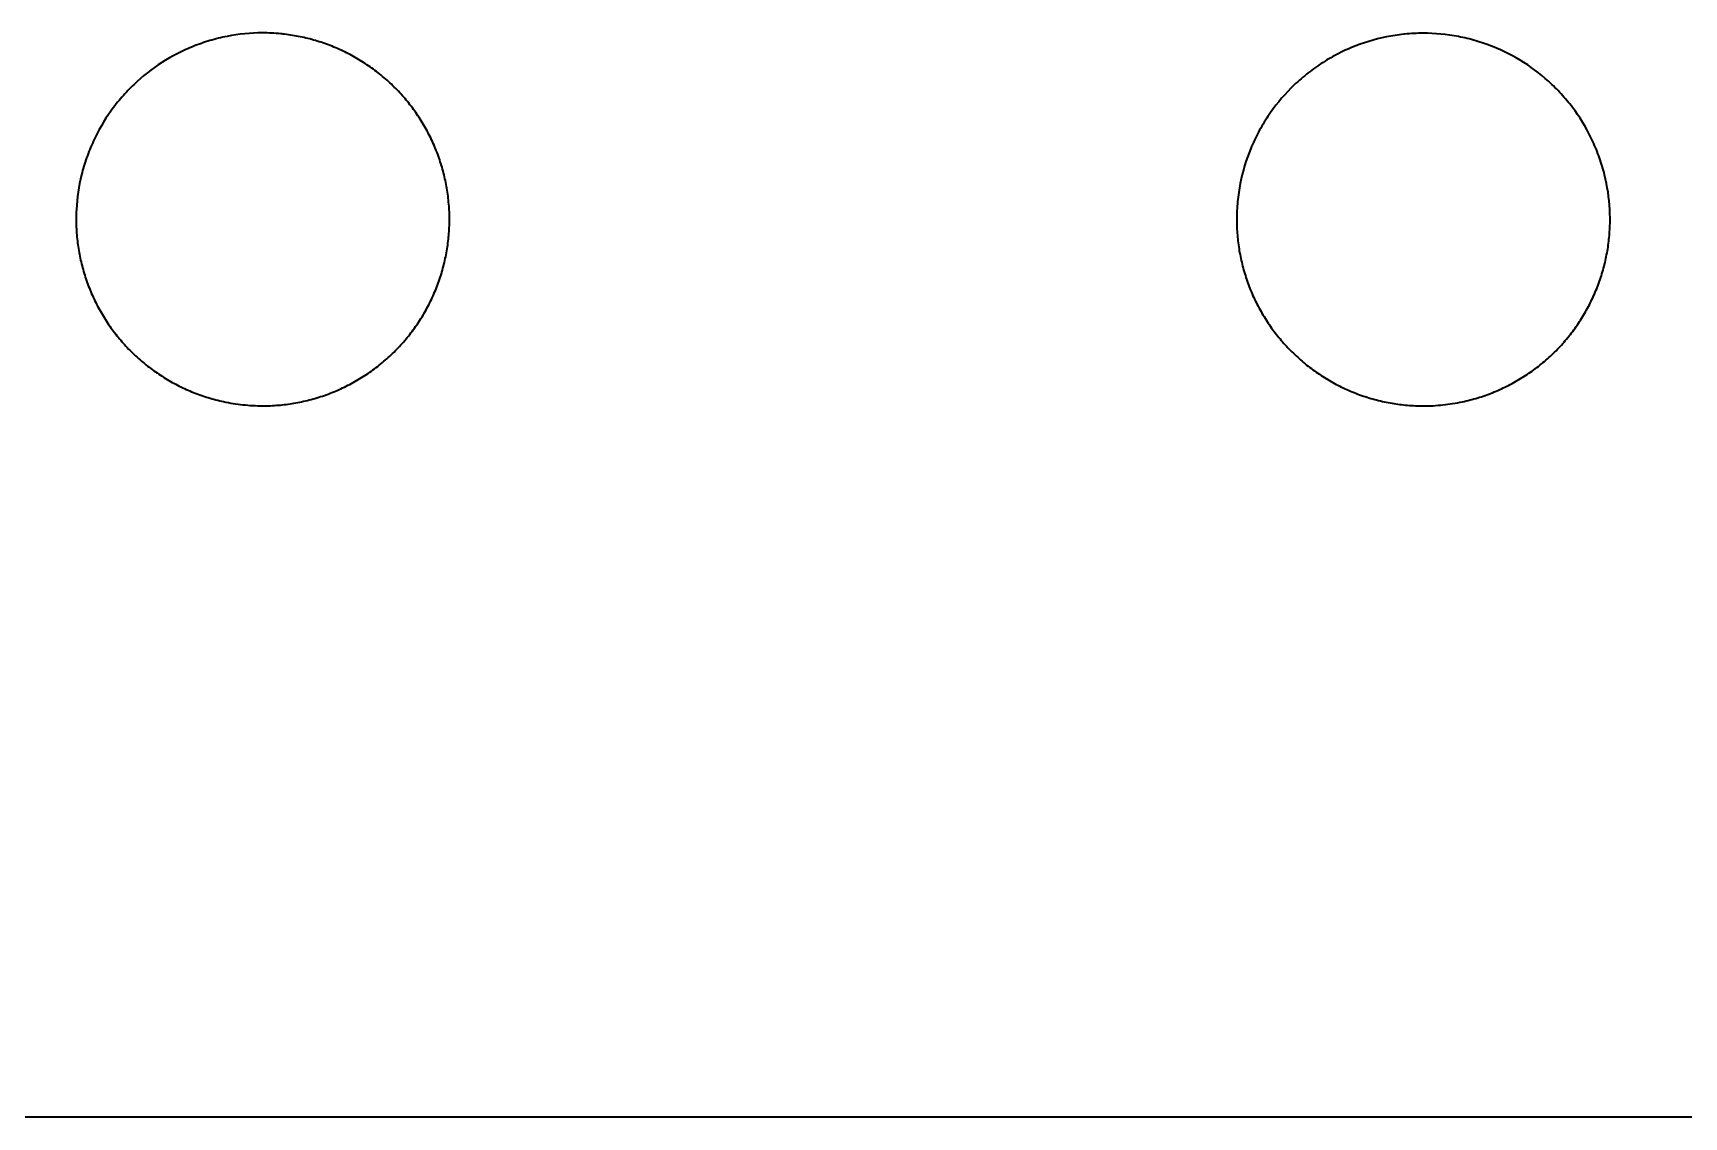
# Model space of a CAD drawing. Header units: millimetres. Extents: x 0 to 2526, y -1017 to 790.
# Drawn here: x 230.7 to 394.3, y -997.3 to -889.8 of the extents above; entities that cross this region are included whole.
import ezdxf

# ---------------------------------------------------------------- set-up
doc = ezdxf.new("R2010")
doc.units = ezdxf.units.MM
doc.layers.add('Blocks', color=7, linetype='Continuous')
doc.layers.add('Blocks$Inner', color=7, linetype='Continuous', lineweight=25, true_color=0x007f00)
doc.layers.add('Blocks$Outline', color=7, linetype='Continuous', lineweight=35, true_color=0xff3f3f)

# ---------------------------------------------------------------- blocks, each defined once
blk = doc.blocks.new('Balcony Dining Bench w Arm Top')
at = {"layer": 'Blocks$Inner'}
for p, q in [((540.08, -422.59), (540.09, -422.66)), ((558.55, -554.23), (558.62, -554.23))]:
    blk.add_line(p, q, dxfattribs=at)
for points, degree in [([(647.45, 458.89), (647.45, -75.69), (647.45, -610.26)], 2), ([(539.99, -420.76), (539.99, -421.37), (540.02, -421.98), (540.08, -422.59)], 3), ([(558.42, -554.23), (558.47, -554.23), (558.51, -554.23), (558.55, -554.23)], 3)]:
    blk.add_open_spline(points, degree=degree, dxfattribs=at)
for points, knots in [([(558.48, -402.22), (558.14, -402.22), (557.81, -402.23), (556.31, -402.31), (555.16, -402.48), (553.46, -402.9), (552.9, -403.07), (551.79, -403.46), (551.25, -403.68), (549.66, -404.42), (548.65, -405), (547.22, -406.03), (546.76, -406.4), (545.88, -407.17), (545.46, -407.57), (544.25, -408.84), (543.53, -409.76), (542.26, -411.75), (541.73, -412.79), (541.09, -414.42), (540.9, -414.97), (540.57, -416.1), (540.43, -416.67), (540.1, -418.41), (539.99, -419.58), (539.99, -420.76)], [85.283682, 85.283682, 85.283682, 85.283682, 86.276447, 86.276447, 89.793595, 89.793595, 91.55217, 91.55217, 93.310744, 93.310744, 96.827893, 96.827893, 98.586467, 98.586467, 100.345041, 100.345041, 103.86219, 103.86219, 107.379339, 107.379339, 109.137913, 109.137913, 110.896487, 110.896487, 114.413636, 114.413636, 114.413636, 114.413636]), ([(576.84, -418.78), (576.81, -418.46), (576.76, -418.14), (576.71, -417.82), (576.66, -417.5), (576.6, -417.17), (576.53, -416.86), (576.48, -416.61), (576.42, -416.35), (576.35, -416.09), (576.29, -415.84), (576.22, -415.59), (576.14, -415.34), (576.07, -415.09), (575.99, -414.85), (575.9, -414.6), (575.82, -414.36), (575.73, -414.12), (575.63, -413.88), (575.53, -413.63), (575.43, -413.4), (575.33, -413.16), (575.22, -412.92), (575.11, -412.69), (575, -412.46), (574.88, -412.22), (574.76, -411.99), (574.63, -411.77), (574.51, -411.54), (574.37, -411.31), (574.24, -411.09), (574.1, -410.87), (573.96, -410.64), (573.82, -410.42), (573.67, -410.21), (573.52, -409.99), (573.37, -409.79), (573.22, -409.58), (573.06, -409.37), (572.9, -409.17), (572.73, -408.97), (572.57, -408.77), (572.4, -408.57), (572.23, -408.38), (572.06, -408.18), (571.88, -408), (571.7, -407.81), (571.52, -407.62), (571.33, -407.44), (571.15, -407.26), (570.95, -407.08), (570.76, -406.91), (570.57, -406.74), (570.36, -406.57), (570.16, -406.4), (569.96, -406.24), (569.75, -406.07), (569.55, -405.92), (569.34, -405.76), (569.13, -405.61), (568.91, -405.46), (568.7, -405.32), (568.48, -405.17), (568.26, -405.04), (568.04, -404.9), (567.82, -404.77), (567.6, -404.64), (567.37, -404.51), (567.15, -404.39), (566.92, -404.27), (566.69, -404.15), (566.45, -404.04), (566.22, -403.93), (565.98, -403.82), (565.74, -403.71), (565.5, -403.62), (565.26, -403.52), (565.02, -403.42), (564.77, -403.33), (564.53, -403.24), (564.28, -403.16), (564.03, -403.08), (563.78, -403), (563.53, -402.93), (563.28, -402.86), (563.03, -402.79), (562.78, -402.73), (562.53, -402.67), (562.28, -402.62), (562.02, -402.57), (561.77, -402.52), (561.51, -402.47), (561.26, -402.43), (561, -402.4), (560.75, -402.36), (560.49, -402.33), (560.23, -402.31), (559.97, -402.28), (559.71, -402.26), (559.45, -402.25), (559.2, -402.23), (558.93, -402.23), (558.67, -402.22), (558.61, -402.22), (558.55, -402.22), (558.48, -402.22)], [58.157643, 58.157643, 58.157643, 58.157643, 59.131165, 59.131165, 59.131165, 60.106886, 60.106886, 60.106886, 60.892356, 60.892356, 60.892356, 61.673616, 61.673616, 61.673616, 62.452105, 62.452105, 62.452105, 63.229222, 63.229222, 63.229222, 64.006338, 64.006338, 64.006338, 64.78483, 64.78483, 64.78483, 65.566091, 65.566091, 65.566091, 66.351565, 66.351565, 66.351565, 67.137124, 67.137124, 67.137124, 67.91847, 67.91847, 67.91847, 68.697044, 68.697044, 68.697044, 69.474242, 69.474242, 69.474242, 70.251439, 70.251439, 70.251439, 71.030009, 71.030009, 71.030009, 71.811347, 71.811347, 71.811347, 72.596897, 72.596897, 72.596897, 73.382511, 73.382511, 73.382511, 74.16391, 74.16391, 74.16391, 74.942536, 74.942536, 74.942536, 75.719784, 75.719784, 75.719784, 76.497031, 76.497031, 76.497031, 77.27565, 77.27565, 77.27565, 78.057037, 78.057037, 78.057037, 78.842635, 78.842635, 78.842635, 79.628216, 79.628216, 79.628216, 80.409583, 80.409583, 80.409583, 81.188178, 81.188178, 81.188178, 81.965396, 81.965396, 81.965396, 82.742614, 82.742614, 82.742614, 83.521204, 83.521204, 83.521204, 84.302563, 84.302563, 84.302563, 85.088134, 85.088134, 85.088134, 85.283682, 85.283682, 85.283682, 85.283682]), ([(558.46, -439.22), (558.53, -439.22), (558.6, -439.22), (558.65, -439.22), (558.91, -439.22), (559.17, -439.21), (559.43, -439.2), (559.69, -439.18), (559.95, -439.16), (560.2, -439.14), (560.46, -439.11), (560.72, -439.08), (560.97, -439.05), (561.23, -439.01), (561.49, -438.97), (561.74, -438.93), (562, -438.88), (562.26, -438.83), (562.51, -438.77), (562.76, -438.71), (563.02, -438.65), (563.27, -438.58), (563.52, -438.52), (563.77, -438.44), (564.02, -438.36), (564.27, -438.29), (564.51, -438.2), (564.76, -438.11), (565, -438.03), (565.24, -437.93), (565.48, -437.84), (565.72, -437.74), (565.96, -437.63), (566.19, -437.53), (566.43, -437.42), (566.66, -437.3), (566.89, -437.19), (567.12, -437.07), (567.35, -436.94), (567.58, -436.81), (567.8, -436.69), (568.03, -436.55), (568.25, -436.41), (568.47, -436.28), (568.69, -436.13), (568.91, -435.98), (569.12, -435.84), (569.33, -435.68), (569.54, -435.53), (569.75, -435.37), (569.95, -435.21), (570.15, -435.05), (570.35, -434.89), (570.55, -434.72), (570.74, -434.55), (570.94, -434.37), (571.12, -434.2), (571.31, -434.02), (571.5, -433.84), (571.68, -433.65), (571.86, -433.46), (572.04, -433.28), (572.21, -433.08), (572.38, -432.89), (572.55, -432.69), (572.72, -432.49), (572.89, -432.29), (573.05, -432.08), (573.21, -431.87), (573.36, -431.66), (573.52, -431.45), (573.67, -431.24), (573.81, -431.02), (573.95, -430.81), (574.1, -430.59), (574.23, -430.37), (574.36, -430.15), (574.5, -429.92), (574.62, -429.7), (574.75, -429.47), (574.87, -429.24), (574.98, -429.01), (575.1, -428.78), (575.21, -428.54), (575.32, -428.31), (575.42, -428.07), (575.53, -427.83), (575.62, -427.59), (575.72, -427.35), (575.81, -427.1), (575.9, -426.85), (575.98, -426.61), (576.07, -426.35), (576.14, -426.11), (576.22, -425.86), (576.29, -425.6), (576.35, -425.35), (576.42, -425.1), (576.48, -424.85), (576.53, -424.6), (576.59, -424.34), (576.63, -424.09), (576.68, -423.83), (576.72, -423.58), (576.76, -423.32), (576.79, -423.07), (576.83, -422.81), (576.85, -422.55), (576.87, -422.29), (576.9, -422.03), (576.91, -421.77), (576.92, -421.51), (576.94, -421.25), (576.94, -420.99), (576.94, -420.73), (576.94, -420.41), (576.93, -420.07), (576.92, -419.75), (576.9, -419.43), (576.87, -419.1), (576.84, -418.78)], [27.141878, 27.141878, 27.141878, 27.141878, 27.336306, 27.336306, 27.336306, 28.113314, 28.113314, 28.113314, 28.890321, 28.890321, 28.890321, 29.668701, 29.668701, 29.668701, 30.449851, 30.449851, 30.449851, 31.235211, 31.235211, 31.235211, 32.020527, 32.020527, 32.020527, 32.801633, 32.801633, 32.801633, 33.579972, 33.579972, 33.579972, 34.356938, 34.356938, 34.356938, 35.133906, 35.133906, 35.133906, 35.91225, 35.91225, 35.91225, 36.693365, 36.693365, 36.693365, 37.478692, 37.478692, 37.478692, 38.263992, 38.263992, 38.263992, 39.045085, 39.045085, 39.045085, 39.823411, 39.823411, 39.823411, 40.600367, 40.600367, 40.600367, 41.377326, 41.377326, 41.377326, 42.155662, 42.155662, 42.155662, 42.936771, 42.936771, 42.936771, 43.722094, 43.722094, 43.722094, 44.507411, 44.507411, 44.507411, 45.28852, 45.28852, 45.28852, 46.066865, 46.066865, 46.066865, 46.843839, 46.843839, 46.843839, 47.620817, 47.620817, 47.620817, 48.399173, 48.399173, 48.399173, 49.180301, 49.180301, 49.180301, 49.965644, 49.965644, 49.965644, 50.750991, 50.750991, 50.750991, 51.532131, 51.532131, 51.532131, 52.310505, 52.310505, 52.310505, 53.087508, 53.087508, 53.087508, 53.864514, 53.864514, 53.864514, 54.642897, 54.642897, 54.642897, 55.424053, 55.424053, 55.424053, 56.209422, 56.209422, 56.209422, 57.185134, 57.185134, 57.185134, 58.157643, 58.157643, 58.157643, 58.157643]), ([(540.09, -422.66), (540.15, -423.24), (540.24, -423.82), (540.59, -425.57), (540.94, -426.72), (541.64, -428.4), (541.91, -428.96), (542.48, -430.02), (542.79, -430.54), (543.46, -431.54), (543.82, -432.02), (544.59, -432.95), (545, -433.41), (546.29, -434.7), (547.23, -435.46), (548.73, -436.46), (549.25, -436.77), (550.05, -437.2), (550.32, -437.33), (550.88, -437.59), (551.15, -437.72), (552.55, -438.29), (553.7, -438.64), (555.18, -438.93), (555.48, -438.98), (556.08, -439.07), (556.39, -439.11), (557.28, -439.19), (557.87, -439.22), (558.46, -439.22)], [0, 0, 0, 0, 1.743949, 1.743949, 5.378229, 5.378229, 7.195369, 7.195369, 9.012509, 9.012509, 10.829649, 10.829649, 12.646789, 12.646789, 16.281068, 16.281068, 18.098208, 18.098208, 19.006778, 19.006778, 19.915348, 19.915348, 23.549628, 23.549628, 24.458198, 24.458198, 25.366768, 25.366768, 27.141878, 27.141878, 27.141878, 27.141878]), ([(558.42, -517.23), (558.24, -517.23), (558.07, -517.24), (557.64, -517.25), (557.38, -517.26), (556.86, -517.3), (556.59, -517.33), (556.08, -517.38), (555.82, -517.42), (555.3, -517.5), (555.05, -517.55), (554.54, -517.65), (554.28, -517.71), (553.78, -517.83), (553.53, -517.9), (553.04, -518.04), (552.79, -518.12), (552.3, -518.29), (552.05, -518.38), (551.57, -518.56), (551.33, -518.66), (550.85, -518.87), (550.61, -518.98), (550.14, -519.21), (549.91, -519.33), (549.45, -519.57), (549.22, -519.7), (548.78, -519.97), (548.56, -520.11), (548.12, -520.39), (547.91, -520.53), (547.49, -520.84), (547.28, -520.99), (546.87, -521.31), (546.67, -521.47), (546.28, -521.81), (546.08, -521.98), (545.7, -522.34), (545.51, -522.52), (545.15, -522.89), (544.96, -523.08), (544.61, -523.47), (544.44, -523.66), (544.11, -524.06), (543.95, -524.26), (543.63, -524.67), (543.48, -524.88), (543.18, -525.31), (543.03, -525.52), (542.76, -525.96), (542.62, -526.18), (542.36, -526.63), (542.23, -526.86), (541.99, -527.31), (541.87, -527.55), (541.65, -528.02), (541.54, -528.27), (541.33, -528.74), (541.24, -528.99), (541.05, -529.47), (540.97, -529.72), (540.81, -530.21), (540.73, -530.46), (540.59, -530.95), (540.52, -531.2), (540.41, -531.71), (540.35, -531.96), (540.25, -532.47), (540.21, -532.73), (540.13, -533.24), (540.1, -533.51), (540.07, -533.76)], [58.196093, 58.196093, 58.196093, 58.196093, 58.716285, 58.716285, 59.496572, 59.496572, 60.276859, 60.276859, 61.057143, 61.057143, 61.837427, 61.837427, 62.617711, 62.617711, 63.397995, 63.397995, 64.178278, 64.178278, 64.958562, 64.958562, 65.738846, 65.738846, 66.51913, 66.51913, 67.299374, 67.299374, 68.079619, 68.079619, 68.859864, 68.859864, 69.640109, 69.640109, 70.420353, 70.420353, 71.200598, 71.200598, 71.980843, 71.980843, 72.761088, 72.761088, 73.541281, 73.541281, 74.321474, 74.321474, 75.101666, 75.101666, 75.881859, 75.881859, 76.662052, 76.662052, 77.442245, 77.442245, 78.222438, 78.222438, 79.002631, 79.002631, 79.782808, 79.782808, 80.562985, 80.562985, 81.343163, 81.343163, 82.12334, 82.12334, 82.903517, 82.903517, 83.683695, 83.683695, 84.463872, 84.463872, 85.244049, 85.244049, 85.244049, 85.244049]), ([(576.83, -537.7), (576.86, -537.38), (576.89, -537.05), (576.9, -536.73), (576.92, -536.41), (576.93, -536.08), (576.93, -535.76), (576.93, -535.5), (576.93, -535.23), (576.92, -534.97), (576.91, -534.71), (576.89, -534.45), (576.87, -534.19), (576.85, -533.93), (576.82, -533.67), (576.79, -533.42), (576.75, -533.16), (576.72, -532.9), (576.67, -532.65), (576.63, -532.39), (576.58, -532.14), (576.53, -531.89), (576.47, -531.63), (576.42, -531.38), (576.35, -531.13), (576.29, -530.88), (576.22, -530.62), (576.14, -530.38), (576.07, -530.13), (575.98, -529.87), (575.9, -529.63), (575.81, -529.39), (575.72, -529.13), (575.62, -528.89), (575.53, -528.65), (575.43, -528.41), (575.32, -528.18), (575.21, -527.94), (575.1, -527.7), (574.99, -527.47), (574.87, -527.24), (574.75, -527.01), (574.63, -526.78), (574.5, -526.56), (574.37, -526.33), (574.24, -526.11), (574.1, -525.89), (573.96, -525.67), (573.82, -525.46), (573.68, -525.24), (573.53, -525.03), (573.37, -524.82), (573.22, -524.61), (573.06, -524.39), (572.9, -524.19), (572.74, -523.99), (572.56, -523.78), (572.39, -523.59), (572.22, -523.39), (572.05, -523.2), (571.87, -523.01), (571.69, -522.82), (571.51, -522.64), (571.32, -522.46), (571.14, -522.28), (570.95, -522.1), (570.76, -521.93), (570.56, -521.76), (570.37, -521.59), (570.17, -521.42), (569.97, -521.26), (569.76, -521.1), (569.56, -520.94), (569.35, -520.79), (569.14, -520.63), (568.92, -520.49), (568.71, -520.34), (568.49, -520.19), (568.27, -520.06), (568.05, -519.92), (567.82, -519.78), (567.59, -519.65), (567.37, -519.53), (567.14, -519.4), (566.91, -519.28), (566.68, -519.16), (566.44, -519.05), (566.21, -518.94), (565.98, -518.83), (565.74, -518.73), (565.5, -518.63), (565.26, -518.53), (565.02, -518.44), (564.78, -518.35), (564.53, -518.26), (564.29, -518.18), (564.04, -518.1), (563.79, -518.02), (563.54, -517.95), (563.29, -517.88), (563.04, -517.81), (562.78, -517.75), (562.53, -517.69), (562.28, -517.63), (562.02, -517.58), (561.76, -517.53), (561.51, -517.49), (561.25, -517.44), (560.99, -517.41), (560.74, -517.37), (560.48, -517.34), (560.22, -517.32), (559.97, -517.29), (559.71, -517.27), (559.45, -517.26), (559.19, -517.25), (558.93, -517.24), (558.67, -517.23), (558.59, -517.23), (558.5, -517.23), (558.42, -517.23)], [27.115199, 27.115199, 27.115199, 27.115199, 28.088402, 28.088402, 28.088402, 29.064022, 29.064022, 29.064022, 29.849362, 29.849362, 29.849362, 30.630493, 30.630493, 30.630493, 31.408856, 31.408856, 31.408856, 32.185848, 32.185848, 32.185848, 32.96284, 32.96284, 32.96284, 33.741207, 33.741207, 33.741207, 34.522344, 34.522344, 34.522344, 35.307691, 35.307691, 35.307691, 36.093037, 36.093037, 36.093037, 36.874172, 36.874172, 36.874172, 37.652537, 37.652537, 37.652537, 38.429526, 38.429526, 38.429526, 39.206512, 39.206512, 39.206512, 39.984871, 39.984871, 39.984871, 40.765996, 40.765996, 40.765996, 41.551329, 41.551329, 41.551329, 42.336665, 42.336665, 42.336665, 43.117787, 43.117787, 43.117787, 43.896136, 43.896136, 43.896136, 44.673107, 44.673107, 44.673107, 45.450074, 45.450074, 45.450074, 46.22841, 46.22841, 46.22841, 47.009511, 47.009511, 47.009511, 47.794819, 47.794819, 47.794819, 48.580139, 48.580139, 48.580139, 49.361244, 49.361244, 49.361244, 50.139575, 50.139575, 50.139575, 50.916529, 50.916529, 50.916529, 51.693478, 51.693478, 51.693478, 52.471798, 52.471798, 52.471798, 53.252884, 53.252884, 53.252884, 54.038176, 54.038176, 54.038176, 54.823484, 54.823484, 54.823484, 55.604578, 55.604578, 55.604578, 56.382901, 56.382901, 56.382901, 57.159849, 57.159849, 57.159849, 57.936796, 57.936796, 57.936796, 58.196093, 58.196093, 58.196093, 58.196093]), ([(540.07, -533.76), (540.06, -533.82), (540.06, -533.88), (539.99, -534.55), (539.96, -535.16), (539.96, -535.77)], [85.244049, 85.244049, 85.244049, 85.244049, 85.424358, 85.424358, 87.255871, 87.255871, 87.255871, 87.255871]), ([(539.96, -535.77), (539.96, -536.95), (540.08, -538.12), (540.41, -539.85), (540.56, -540.42), (540.89, -541.54), (541.08, -542.09), (541.73, -543.71), (542.26, -544.75), (543.53, -546.73), (544.26, -547.65), (545.46, -548.91), (545.88, -549.31), (546.76, -550.08), (547.23, -550.45), (548.65, -551.47), (549.66, -552.05), (551.25, -552.78), (551.79, -553), (552.9, -553.39), (553.46, -553.56), (555.16, -553.98), (556.31, -554.15), (557.79, -554.22), (558.11, -554.23), (558.42, -554.23)], [87.255871, 87.255871, 87.255871, 87.255871, 90.766041, 90.766041, 92.521126, 92.521126, 94.276211, 94.276211, 97.786382, 97.786382, 101.296552, 101.296552, 103.051637, 103.051637, 104.806722, 104.806722, 108.316892, 108.316892, 110.071977, 110.071977, 111.827062, 111.827062, 115.337233, 115.337233, 116.281916, 116.281916, 116.281916, 116.281916]), ([(558.62, -554.23), (558.88, -554.23), (559.14, -554.22), (559.4, -554.21), (559.66, -554.19), (559.92, -554.18), (560.18, -554.15), (560.44, -554.13), (560.7, -554.1), (560.95, -554.06), (561.21, -554.03), (561.46, -553.99), (561.72, -553.94), (561.97, -553.89), (562.23, -553.84), (562.48, -553.79), (562.73, -553.73), (562.98, -553.67), (563.23, -553.6), (563.48, -553.53), (563.74, -553.46), (563.98, -553.38), (564.23, -553.31), (564.48, -553.22), (564.73, -553.13), (564.97, -553.04), (565.22, -552.95), (565.46, -552.85), (565.7, -552.75), (565.94, -552.65), (566.17, -552.54), (566.41, -552.43), (566.64, -552.32), (566.87, -552.2), (567.1, -552.08), (567.33, -551.96), (567.56, -551.83), (567.78, -551.7), (568, -551.57), (568.22, -551.43), (568.44, -551.3), (568.66, -551.15), (568.87, -551.01), (569.09, -550.86), (569.3, -550.71), (569.51, -550.55), (569.72, -550.4), (569.93, -550.23), (570.13, -550.07), (570.33, -549.91), (570.53, -549.73), (570.72, -549.56), (570.92, -549.39), (571.11, -549.21), (571.3, -549.03), (571.48, -548.85), (571.67, -548.67), (571.84, -548.48), (572.02, -548.29), (572.2, -548.1), (572.37, -547.9), (572.54, -547.71), (572.7, -547.51), (572.86, -547.31), (573.03, -547.11), (573.19, -546.9), (573.34, -546.69), (573.49, -546.48), (573.64, -546.27), (573.79, -546.05), (573.93, -545.84), (574.08, -545.61), (574.21, -545.39), (574.35, -545.17), (574.48, -544.94), (574.61, -544.71), (574.73, -544.49), (574.85, -544.25), (574.97, -544.02), (575.09, -543.79), (575.2, -543.56), (575.3, -543.32), (575.41, -543.08), (575.51, -542.85), (575.61, -542.61), (575.7, -542.37), (575.8, -542.12), (575.88, -541.88), (575.97, -541.63), (576.05, -541.39), (576.12, -541.14), (576.2, -540.89), (576.27, -540.64), (576.34, -540.39), (576.4, -540.14), (576.46, -539.88), (576.52, -539.62), (576.59, -539.31), (576.65, -538.98), (576.7, -538.67), (576.75, -538.35), (576.79, -538.02), (576.83, -537.7)], [0.19547, 0.19547, 0.19547, 0.19547, 0.980668, 0.980668, 0.980668, 1.761657, 1.761657, 1.761657, 2.539878, 2.539878, 2.539878, 3.316728, 3.316728, 3.316728, 4.093579, 4.093579, 4.093579, 4.871806, 4.871806, 4.871806, 5.652804, 5.652804, 5.652804, 6.438015, 6.438015, 6.438015, 7.223227, 7.223227, 7.223227, 8.004233, 8.004233, 8.004233, 8.782471, 8.782471, 8.782471, 9.55934, 9.55934, 9.55934, 10.336211, 10.336211, 10.336211, 11.11446, 11.11446, 11.11446, 11.895481, 11.895481, 11.895481, 12.680717, 12.680717, 12.680717, 13.465959, 13.465959, 13.465959, 14.246996, 14.246996, 14.246996, 15.025268, 15.025268, 15.025268, 15.80217, 15.80217, 15.80217, 16.579077, 16.579077, 16.579077, 17.357361, 17.357361, 17.357361, 18.13842, 18.13842, 18.13842, 18.923693, 18.923693, 18.923693, 19.708974, 19.708974, 19.708974, 20.490049, 20.490049, 20.490049, 21.268359, 21.268359, 21.268359, 22.0453, 22.0453, 22.0453, 22.822245, 22.822245, 22.822245, 23.600569, 23.600569, 23.600569, 24.381665, 24.381665, 24.381665, 25.166977, 25.166977, 25.166977, 26.142581, 26.142581, 26.142581, 27.115199, 27.115199, 27.115199, 27.115199])]:
    blk.add_open_spline(points, degree=3, knots=knots, dxfattribs=at)
at = {"layer": 'Blocks$Outline'}
blk.add_lwpolyline([(647.45, -588.27), (647.45, 436.9)], dxfattribs=at)
for points, knots in [([(540.09, -422.66), (540.09, -422.63), (540.08, -422.61), (540.08, -422.59), (540.02, -421.98), (539.99, -421.37), (539.99, -420.76), (539.99, -419.58), (540.1, -418.41), (540.43, -416.67), (540.57, -416.1), (540.9, -414.97), (541.09, -414.42), (541.73, -412.79), (542.26, -411.75), (543.53, -409.76), (544.25, -408.84), (545.46, -407.57), (545.88, -407.17), (546.76, -406.4), (547.22, -406.03), (548.65, -405), (549.66, -404.42), (551.25, -403.68), (551.79, -403.46), (552.9, -403.07), (553.46, -402.9), (555.16, -402.48), (556.31, -402.31), (557.81, -402.23), (558.14, -402.22), (558.48, -402.22), (558.55, -402.22), (558.61, -402.22), (558.67, -402.22), (558.93, -402.23), (559.2, -402.23), (559.45, -402.25), (559.71, -402.26), (559.97, -402.28), (560.23, -402.31), (560.49, -402.33), (560.75, -402.36), (561, -402.4), (561.26, -402.43), (561.51, -402.47), (561.77, -402.52), (562.02, -402.57), (562.28, -402.62), (562.53, -402.67), (562.78, -402.73), (563.03, -402.79), (563.28, -402.86), (563.53, -402.93), (563.78, -403), (564.03, -403.08), (564.28, -403.16), (564.53, -403.24), (564.77, -403.33), (565.02, -403.42), (565.26, -403.52), (565.5, -403.62), (565.74, -403.71), (565.98, -403.82), (566.22, -403.93), (566.45, -404.04), (566.69, -404.15), (566.92, -404.27), (567.15, -404.39), (567.37, -404.51), (567.6, -404.64), (567.82, -404.77), (568.04, -404.9), (568.26, -405.04), (568.48, -405.17), (568.7, -405.32), (568.91, -405.46), (569.13, -405.61), (569.34, -405.76), (569.55, -405.92), (569.75, -406.07), (569.96, -406.24), (570.16, -406.4), (570.36, -406.57), (570.57, -406.74), (570.76, -406.91), (570.95, -407.08), (571.15, -407.26), (571.33, -407.44), (571.52, -407.62), (571.7, -407.81), (571.88, -408), (572.06, -408.18), (572.23, -408.38), (572.4, -408.57), (572.57, -408.77), (572.73, -408.97), (572.9, -409.17), (573.06, -409.37), (573.22, -409.58), (573.37, -409.79), (573.52, -409.99), (573.67, -410.21), (573.82, -410.42), (573.96, -410.64), (574.1, -410.87), (574.24, -411.09), (574.37, -411.31), (574.51, -411.54), (574.63, -411.77), (574.76, -411.99), (574.88, -412.22), (575, -412.46), (575.11, -412.69), (575.22, -412.92), (575.33, -413.16), (575.43, -413.4), (575.53, -413.63), (575.63, -413.88), (575.73, -414.12), (575.82, -414.36), (575.9, -414.6), (575.99, -414.85), (576.07, -415.09), (576.14, -415.34), (576.22, -415.59), (576.29, -415.84), (576.35, -416.09), (576.42, -416.35), (576.48, -416.61), (576.53, -416.86), (576.6, -417.17), (576.66, -417.5), (576.71, -417.82), (576.76, -418.14), (576.81, -418.46), (576.84, -418.78), (576.87, -419.1), (576.9, -419.43), (576.92, -419.75), (576.93, -420.07), (576.94, -420.41), (576.94, -420.73), (576.94, -420.99), (576.94, -421.25), (576.92, -421.51), (576.91, -421.77), (576.9, -422.03), (576.87, -422.29), (576.85, -422.55), (576.83, -422.81), (576.79, -423.07), (576.76, -423.32), (576.72, -423.58), (576.68, -423.83), (576.63, -424.09), (576.59, -424.34), (576.53, -424.6), (576.48, -424.85), (576.42, -425.1), (576.35, -425.35), (576.29, -425.6), (576.22, -425.86), (576.14, -426.11), (576.07, -426.35), (575.98, -426.61), (575.9, -426.85), (575.81, -427.1), (575.72, -427.35), (575.62, -427.59), (575.53, -427.83), (575.42, -428.07), (575.32, -428.31), (575.21, -428.54), (575.1, -428.78), (574.98, -429.01), (574.87, -429.24), (574.75, -429.47), (574.62, -429.7), (574.5, -429.92), (574.36, -430.15), (574.23, -430.37), (574.1, -430.59), (573.95, -430.81), (573.81, -431.02), (573.67, -431.24), (573.52, -431.45), (573.36, -431.66), (573.21, -431.87), (573.05, -432.08), (572.89, -432.29), (572.72, -432.49), (572.55, -432.69), (572.38, -432.89), (572.21, -433.08), (572.04, -433.28), (571.86, -433.46), (571.68, -433.65), (571.5, -433.84), (571.31, -434.02), (571.12, -434.2), (570.94, -434.37), (570.74, -434.55), (570.55, -434.72), (570.35, -434.89), (570.15, -435.05), (569.95, -435.21), (569.75, -435.37), (569.54, -435.53), (569.33, -435.68), (569.12, -435.84), (568.91, -435.98), (568.69, -436.13), (568.47, -436.28), (568.25, -436.41), (568.03, -436.55), (567.8, -436.69), (567.58, -436.81), (567.35, -436.94), (567.12, -437.07), (566.89, -437.19), (566.66, -437.3), (566.43, -437.42), (566.19, -437.53), (565.96, -437.63), (565.72, -437.74), (565.48, -437.84), (565.24, -437.93), (565, -438.03), (564.76, -438.11), (564.51, -438.2), (564.27, -438.29), (564.02, -438.36), (563.77, -438.44), (563.52, -438.52), (563.27, -438.58), (563.02, -438.65), (562.76, -438.71), (562.51, -438.77), (562.26, -438.83), (562, -438.88), (561.74, -438.93), (561.49, -438.97), (561.23, -439.01), (560.97, -439.05), (560.72, -439.08), (560.46, -439.11), (560.2, -439.14), (559.95, -439.16), (559.69, -439.18), (559.43, -439.2), (559.17, -439.21), (558.91, -439.22), (558.65, -439.22), (558.6, -439.22), (558.53, -439.22), (558.46, -439.22), (557.87, -439.22), (557.28, -439.19), (556.39, -439.11), (556.08, -439.07), (555.48, -438.98), (555.18, -438.93), (553.7, -438.64), (552.55, -438.29), (551.15, -437.72), (550.88, -437.59), (550.32, -437.33), (550.05, -437.2), (549.25, -436.77), (548.73, -436.46), (547.23, -435.46), (546.29, -434.7), (545, -433.41), (544.59, -432.95), (543.82, -432.02), (543.46, -431.54), (542.79, -430.54), (542.48, -430.02), (541.91, -428.96), (541.64, -428.4), (540.94, -426.72), (540.59, -425.57), (540.24, -423.82), (540.15, -423.24), (540.09, -422.66)], [-116.319402, -116.319402, -116.319402, -116.319402, -116.245618, -116.245618, -116.245618, -114.413636, -114.413636, -114.413636, -110.896487, -110.896487, -109.137913, -109.137913, -107.379339, -107.379339, -103.86219, -103.86219, -100.345041, -100.345041, -98.586467, -98.586467, -96.827893, -96.827893, -93.310744, -93.310744, -91.55217, -91.55217, -89.793595, -89.793595, -86.276447, -86.276447, -85.283682, -85.283682, -85.283682, -85.088134, -85.088134, -85.088134, -84.302563, -84.302563, -84.302563, -83.521204, -83.521204, -83.521204, -82.742614, -82.742614, -82.742614, -81.965396, -81.965396, -81.965396, -81.188178, -81.188178, -81.188178, -80.409583, -80.409583, -80.409583, -79.628216, -79.628216, -79.628216, -78.842635, -78.842635, -78.842635, -78.057037, -78.057037, -78.057037, -77.27565, -77.27565, -77.27565, -76.497031, -76.497031, -76.497031, -75.719784, -75.719784, -75.719784, -74.942536, -74.942536, -74.942536, -74.16391, -74.16391, -74.16391, -73.382511, -73.382511, -73.382511, -72.596897, -72.596897, -72.596897, -71.811347, -71.811347, -71.811347, -71.030009, -71.030009, -71.030009, -70.251439, -70.251439, -70.251439, -69.474242, -69.474242, -69.474242, -68.697044, -68.697044, -68.697044, -67.91847, -67.91847, -67.91847, -67.137124, -67.137124, -67.137124, -66.351565, -66.351565, -66.351565, -65.566091, -65.566091, -65.566091, -64.78483, -64.78483, -64.78483, -64.006338, -64.006338, -64.006338, -63.229222, -63.229222, -63.229222, -62.452105, -62.452105, -62.452105, -61.673616, -61.673616, -61.673616, -60.892356, -60.892356, -60.892356, -60.106886, -60.106886, -60.106886, -59.131165, -59.131165, -59.131165, -58.157643, -58.157643, -58.157643, -57.185134, -57.185134, -57.185134, -56.209422, -56.209422, -56.209422, -55.424053, -55.424053, -55.424053, -54.642897, -54.642897, -54.642897, -53.864514, -53.864514, -53.864514, -53.087508, -53.087508, -53.087508, -52.310505, -52.310505, -52.310505, -51.532131, -51.532131, -51.532131, -50.750991, -50.750991, -50.750991, -49.965644, -49.965644, -49.965644, -49.180301, -49.180301, -49.180301, -48.399173, -48.399173, -48.399173, -47.620817, -47.620817, -47.620817, -46.843839, -46.843839, -46.843839, -46.066865, -46.066865, -46.066865, -45.28852, -45.28852, -45.28852, -44.507411, -44.507411, -44.507411, -43.722094, -43.722094, -43.722094, -42.936771, -42.936771, -42.936771, -42.155662, -42.155662, -42.155662, -41.377326, -41.377326, -41.377326, -40.600367, -40.600367, -40.600367, -39.823411, -39.823411, -39.823411, -39.045085, -39.045085, -39.045085, -38.263992, -38.263992, -38.263992, -37.478692, -37.478692, -37.478692, -36.693365, -36.693365, -36.693365, -35.91225, -35.91225, -35.91225, -35.133906, -35.133906, -35.133906, -34.356938, -34.356938, -34.356938, -33.579972, -33.579972, -33.579972, -32.801633, -32.801633, -32.801633, -32.020527, -32.020527, -32.020527, -31.235211, -31.235211, -31.235211, -30.449851, -30.449851, -30.449851, -29.668701, -29.668701, -29.668701, -28.890321, -28.890321, -28.890321, -28.113314, -28.113314, -28.113314, -27.336306, -27.336306, -27.336306, -27.141878, -27.141878, -27.141878, -25.366768, -25.366768, -24.458198, -24.458198, -23.549628, -23.549628, -19.915348, -19.915348, -19.006778, -19.006778, -18.098208, -18.098208, -16.281068, -16.281068, -12.646789, -12.646789, -10.829649, -10.829649, -9.012509, -9.012509, -7.195369, -7.195369, -5.378229, -5.378229, -1.743949, -1.743949, 0, 0, 0, 0]), ([(558.62, -554.23), (558.6, -554.23), (558.58, -554.23), (558.55, -554.23), (558.51, -554.23), (558.47, -554.23), (558.42, -554.23), (558.11, -554.23), (557.79, -554.22), (556.31, -554.15), (555.16, -553.98), (553.46, -553.56), (552.9, -553.39), (551.79, -553), (551.25, -552.78), (549.66, -552.05), (548.65, -551.47), (547.23, -550.45), (546.76, -550.08), (545.88, -549.31), (545.46, -548.91), (544.26, -547.65), (543.53, -546.73), (542.26, -544.75), (541.73, -543.71), (541.08, -542.09), (540.89, -541.54), (540.56, -540.42), (540.41, -539.85), (540.08, -538.12), (539.96, -536.95), (539.96, -535.77), (539.96, -535.16), (539.99, -534.55), (540.06, -533.88), (540.06, -533.82), (540.07, -533.76), (540.1, -533.51), (540.13, -533.24), (540.21, -532.73), (540.25, -532.47), (540.35, -531.96), (540.41, -531.71), (540.52, -531.2), (540.59, -530.95), (540.73, -530.46), (540.81, -530.21), (540.97, -529.72), (541.05, -529.47), (541.24, -528.99), (541.33, -528.74), (541.54, -528.27), (541.65, -528.02), (541.87, -527.55), (541.99, -527.31), (542.23, -526.86), (542.36, -526.63), (542.62, -526.18), (542.76, -525.96), (543.03, -525.52), (543.18, -525.31), (543.48, -524.88), (543.63, -524.67), (543.95, -524.26), (544.11, -524.06), (544.44, -523.66), (544.61, -523.47), (544.96, -523.08), (545.15, -522.89), (545.51, -522.52), (545.7, -522.34), (546.08, -521.98), (546.28, -521.81), (546.67, -521.47), (546.87, -521.31), (547.28, -520.99), (547.49, -520.84), (547.91, -520.53), (548.12, -520.39), (548.56, -520.11), (548.78, -519.97), (549.22, -519.7), (549.45, -519.57), (549.91, -519.33), (550.14, -519.21), (550.61, -518.98), (550.85, -518.87), (551.33, -518.66), (551.57, -518.56), (552.05, -518.38), (552.3, -518.29), (552.79, -518.12), (553.04, -518.04), (553.53, -517.9), (553.78, -517.83), (554.28, -517.71), (554.54, -517.65), (555.05, -517.55), (555.3, -517.5), (555.82, -517.42), (556.08, -517.38), (556.59, -517.33), (556.86, -517.3), (557.38, -517.26), (557.64, -517.25), (558.07, -517.24), (558.24, -517.23), (558.42, -517.23), (558.5, -517.23), (558.59, -517.23), (558.67, -517.23), (558.93, -517.24), (559.19, -517.25), (559.45, -517.26), (559.71, -517.27), (559.97, -517.29), (560.22, -517.32), (560.48, -517.34), (560.74, -517.37), (560.99, -517.41), (561.25, -517.44), (561.51, -517.49), (561.76, -517.53), (562.02, -517.58), (562.28, -517.63), (562.53, -517.69), (562.78, -517.75), (563.04, -517.81), (563.29, -517.88), (563.54, -517.95), (563.79, -518.02), (564.04, -518.1), (564.29, -518.18), (564.53, -518.26), (564.78, -518.35), (565.02, -518.44), (565.26, -518.53), (565.5, -518.63), (565.74, -518.73), (565.98, -518.83), (566.21, -518.94), (566.44, -519.05), (566.68, -519.16), (566.91, -519.28), (567.14, -519.4), (567.37, -519.53), (567.59, -519.65), (567.82, -519.78), (568.05, -519.92), (568.27, -520.06), (568.49, -520.19), (568.71, -520.34), (568.92, -520.49), (569.14, -520.63), (569.35, -520.79), (569.56, -520.94), (569.76, -521.1), (569.97, -521.26), (570.17, -521.42), (570.37, -521.59), (570.56, -521.76), (570.76, -521.93), (570.95, -522.1), (571.14, -522.28), (571.32, -522.46), (571.51, -522.64), (571.69, -522.82), (571.87, -523.01), (572.05, -523.2), (572.22, -523.39), (572.39, -523.59), (572.56, -523.78), (572.74, -523.99), (572.9, -524.19), (573.06, -524.39), (573.22, -524.61), (573.37, -524.82), (573.53, -525.03), (573.68, -525.24), (573.82, -525.46), (573.96, -525.67), (574.1, -525.89), (574.24, -526.11), (574.37, -526.33), (574.5, -526.56), (574.63, -526.78), (574.75, -527.01), (574.87, -527.24), (574.99, -527.47), (575.1, -527.7), (575.21, -527.94), (575.32, -528.18), (575.43, -528.41), (575.53, -528.65), (575.62, -528.89), (575.72, -529.13), (575.81, -529.39), (575.9, -529.63), (575.98, -529.87), (576.07, -530.13), (576.14, -530.38), (576.22, -530.62), (576.29, -530.88), (576.35, -531.13), (576.42, -531.38), (576.47, -531.63), (576.53, -531.89), (576.58, -532.14), (576.63, -532.39), (576.67, -532.65), (576.72, -532.9), (576.75, -533.16), (576.79, -533.42), (576.82, -533.67), (576.85, -533.93), (576.87, -534.19), (576.89, -534.45), (576.91, -534.71), (576.92, -534.97), (576.93, -535.23), (576.93, -535.5), (576.93, -535.76), (576.93, -536.08), (576.92, -536.41), (576.9, -536.73), (576.89, -537.05), (576.86, -537.38), (576.83, -537.7), (576.79, -538.02), (576.75, -538.35), (576.7, -538.67), (576.65, -538.98), (576.59, -539.31), (576.52, -539.62), (576.46, -539.88), (576.4, -540.14), (576.34, -540.39), (576.27, -540.64), (576.2, -540.89), (576.12, -541.14), (576.05, -541.39), (575.97, -541.63), (575.88, -541.88), (575.8, -542.12), (575.7, -542.37), (575.61, -542.61), (575.51, -542.85), (575.41, -543.08), (575.3, -543.32), (575.2, -543.56), (575.09, -543.79), (574.97, -544.02), (574.85, -544.25), (574.73, -544.49), (574.61, -544.71), (574.48, -544.94), (574.35, -545.17), (574.21, -545.39), (574.08, -545.61), (573.93, -545.84), (573.79, -546.05), (573.64, -546.27), (573.49, -546.48), (573.34, -546.69), (573.19, -546.9), (573.03, -547.11), (572.86, -547.31), (572.7, -547.51), (572.54, -547.71), (572.37, -547.9), (572.2, -548.1), (572.02, -548.29), (571.84, -548.48), (571.67, -548.67), (571.48, -548.85), (571.3, -549.03), (571.11, -549.21), (570.92, -549.39), (570.72, -549.56), (570.53, -549.73), (570.33, -549.91), (570.13, -550.07), (569.93, -550.23), (569.72, -550.4), (569.51, -550.55), (569.3, -550.71), (569.09, -550.86), (568.87, -551.01), (568.66, -551.15), (568.44, -551.3), (568.22, -551.43), (568, -551.57), (567.78, -551.7), (567.56, -551.83), (567.33, -551.96), (567.1, -552.08), (566.87, -552.2), (566.64, -552.32), (566.41, -552.43), (566.17, -552.54), (565.94, -552.65), (565.7, -552.75), (565.46, -552.85), (565.22, -552.95), (564.97, -553.04), (564.73, -553.13), (564.48, -553.22), (564.23, -553.31), (563.98, -553.38), (563.74, -553.46), (563.48, -553.53), (563.23, -553.6), (562.98, -553.67), (562.73, -553.73), (562.48, -553.79), (562.23, -553.84), (561.97, -553.89), (561.72, -553.94), (561.46, -553.99), (561.21, -554.03), (560.95, -554.06), (560.7, -554.1), (560.44, -554.13), (560.18, -554.15), (559.92, -554.18), (559.66, -554.19), (559.4, -554.21), (559.14, -554.22), (558.88, -554.23), (558.62, -554.23)], [-116.476572, -116.476572, -116.476572, -116.476572, -116.41182, -116.41182, -116.41182, -116.281916, -116.281916, -116.281916, -115.337233, -115.337233, -111.827062, -111.827062, -110.071977, -110.071977, -108.316892, -108.316892, -104.806722, -104.806722, -103.051637, -103.051637, -101.296552, -101.296552, -97.786382, -97.786382, -94.276211, -94.276211, -92.521126, -92.521126, -90.766041, -90.766041, -87.255871, -87.255871, -87.255871, -85.424358, -85.424358, -85.244049, -85.244049, -85.244049, -84.463872, -84.463872, -83.683695, -83.683695, -82.903517, -82.903517, -82.12334, -82.12334, -81.343163, -81.343163, -80.562985, -80.562985, -79.782808, -79.782808, -79.002631, -79.002631, -78.222438, -78.222438, -77.442245, -77.442245, -76.662052, -76.662052, -75.881859, -75.881859, -75.101666, -75.101666, -74.321474, -74.321474, -73.541281, -73.541281, -72.761088, -72.761088, -71.980843, -71.980843, -71.200598, -71.200598, -70.420353, -70.420353, -69.640109, -69.640109, -68.859864, -68.859864, -68.079619, -68.079619, -67.299374, -67.299374, -66.51913, -66.51913, -65.738846, -65.738846, -64.958562, -64.958562, -64.178278, -64.178278, -63.397995, -63.397995, -62.617711, -62.617711, -61.837427, -61.837427, -61.057143, -61.057143, -60.276859, -60.276859, -59.496572, -59.496572, -58.716285, -58.716285, -58.196093, -58.196093, -58.196093, -57.936796, -57.936796, -57.936796, -57.159849, -57.159849, -57.159849, -56.382901, -56.382901, -56.382901, -55.604578, -55.604578, -55.604578, -54.823484, -54.823484, -54.823484, -54.038176, -54.038176, -54.038176, -53.252884, -53.252884, -53.252884, -52.471798, -52.471798, -52.471798, -51.693478, -51.693478, -51.693478, -50.916529, -50.916529, -50.916529, -50.139575, -50.139575, -50.139575, -49.361244, -49.361244, -49.361244, -48.580139, -48.580139, -48.580139, -47.794819, -47.794819, -47.794819, -47.009511, -47.009511, -47.009511, -46.22841, -46.22841, -46.22841, -45.450074, -45.450074, -45.450074, -44.673107, -44.673107, -44.673107, -43.896136, -43.896136, -43.896136, -43.117787, -43.117787, -43.117787, -42.336665, -42.336665, -42.336665, -41.551329, -41.551329, -41.551329, -40.765996, -40.765996, -40.765996, -39.984871, -39.984871, -39.984871, -39.206512, -39.206512, -39.206512, -38.429526, -38.429526, -38.429526, -37.652537, -37.652537, -37.652537, -36.874172, -36.874172, -36.874172, -36.093037, -36.093037, -36.093037, -35.307691, -35.307691, -35.307691, -34.522344, -34.522344, -34.522344, -33.741207, -33.741207, -33.741207, -32.96284, -32.96284, -32.96284, -32.185848, -32.185848, -32.185848, -31.408856, -31.408856, -31.408856, -30.630493, -30.630493, -30.630493, -29.849362, -29.849362, -29.849362, -29.064022, -29.064022, -29.064022, -28.088402, -28.088402, -28.088402, -27.115199, -27.115199, -27.115199, -26.142581, -26.142581, -26.142581, -25.166977, -25.166977, -25.166977, -24.381665, -24.381665, -24.381665, -23.600569, -23.600569, -23.600569, -22.822245, -22.822245, -22.822245, -22.0453, -22.0453, -22.0453, -21.268359, -21.268359, -21.268359, -20.490049, -20.490049, -20.490049, -19.708974, -19.708974, -19.708974, -18.923693, -18.923693, -18.923693, -18.13842, -18.13842, -18.13842, -17.357361, -17.357361, -17.357361, -16.579077, -16.579077, -16.579077, -15.80217, -15.80217, -15.80217, -15.025268, -15.025268, -15.025268, -14.246996, -14.246996, -14.246996, -13.465959, -13.465959, -13.465959, -12.680717, -12.680717, -12.680717, -11.895481, -11.895481, -11.895481, -11.11446, -11.11446, -11.11446, -10.336211, -10.336211, -10.336211, -9.55934, -9.55934, -9.55934, -8.782471, -8.782471, -8.782471, -8.004233, -8.004233, -8.004233, -7.223227, -7.223227, -7.223227, -6.438015, -6.438015, -6.438015, -5.652804, -5.652804, -5.652804, -4.871806, -4.871806, -4.871806, -4.093579, -4.093579, -4.093579, -3.316728, -3.316728, -3.316728, -2.539878, -2.539878, -2.539878, -1.761657, -1.761657, -1.761657, -0.980668, -0.980668, -0.980668, -0.19547, -0.19547, -0.19547, -0.19547])]:
    blk.add_open_spline(points, degree=3, knots=knots, dxfattribs=at)

msp = doc.modelspace()

# ---------------------------------------------------------------- block references
at = {"layer": 'Blocks', "rotation": 270.0000000000025}
msp.add_blockref('Balcony Dining Bench w Arm Top', (789.2, -349.82), dxfattribs=at)

doc.saveas('drawing.dxf')
